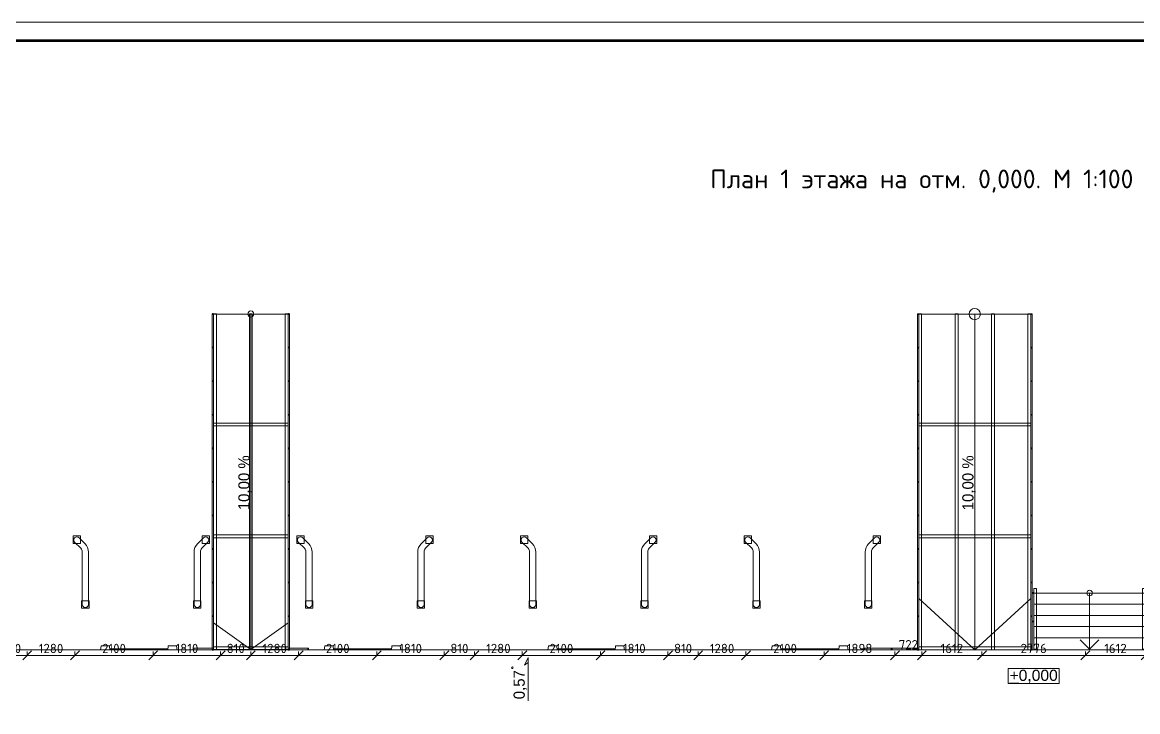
# Model space of a CAD drawing. Header units: millimetres. Extents: x 0 to 2118900, y -20000 to 84100.
# Drawn here: x 429870 to 459790, y 65614 to 84100 of the extents above; entities that cross this region are included whole.
import ezdxf
from ezdxf.enums import TextEntityAlignment as Align

# ---------------------------------------------------------------- set-up
doc = ezdxf.new("R2010")
doc.units = ezdxf.units.MM
for name, color, linetype, lineweight in [('АР_подоснова', 8, 'Continuous', 13), ('ПТ_размеры', 7, 'Continuous', 13), ('ПТ_рамка', 7, 'Continuous', 50), ('ПТ_рамка_тонк', 7, 'Continuous', 18), ('ПТ_текст', 7, 'Continuous', 18)]:
    doc.layers.add(name, color=color, linetype=linetype, lineweight=lineweight)
doc.styles.add('АР_текст_1', font='arial.ttf')
doc.styles.add('АР_текст_2', font='ARIALN.TTF')
doc.styles.add('ПТ', font='isocpeur.ttf')
doc.styles.add('ПТ_загл', font='isocpeur.ttf')
doc.dimstyles.new('ПТ100', dxfattribs={"dimscale": 100, "dimtxt": 2.5, "dimasz": 1.2, "dimexe": 1, "dimexo": 0, "dimgap": 0.6, "dimtad": 1, "dimdec": 0, "dimtxsty": 'ПТ', "dimtsz": 1.2, "dimcen": 2.5, "dimclrd": 7, "dimclre": 7, "dimclrt": 7, "dimazin": 3, "dimtfac": 1, "dimtmove": 0, "dimatfit": 3, "dimlwd": 13, "dimlwe": 13, "dimarcsym": 0})

# ---------------------------------------------------------------- blocks, each defined once
blk = doc.blocks.new('Перекрытие_360', base_point=(23971, 43276))
at = {"color": 0, "linetype": 'Continuous', "lineweight": -2, "flags": 128}
blk.add_lwpolyline([(23971, 43276), (23985, 43367), (23995, 43376), (24198, 43376), (24208, 43367), (24221, 43276)], close=True, dxfattribs=at)
blk = doc.blocks.new('Перекрытие_370', base_point=(26021, 43276))
at = {"color": 0, "linetype": 'Continuous', "lineweight": -2, "flags": 128}
blk.add_lwpolyline([(26021, 43276), (26008, 43367), (25998, 43376), (25795, 43376), (25785, 43367), (25771, 43276)], close=True, dxfattribs=at)
blk = doc.blocks.new('Перекрытие_380', base_point=(29971, 43276))
at = {"color": 0, "linetype": 'Continuous', "lineweight": -2, "flags": 128}
blk.add_lwpolyline([(29971, 43276), (29985, 43367), (29995, 43376), (30198, 43376), (30208, 43367), (30221, 43276)], close=True, dxfattribs=at)
blk = doc.blocks.new('Перекрытие_390', base_point=(32021, 43276))
at = {"color": 0, "linetype": 'Continuous', "lineweight": -2, "flags": 128}
blk.add_lwpolyline([(32021, 43276), (32008, 43367), (31998, 43376), (31795, 43376), (31785, 43367), (31771, 43276)], close=True, dxfattribs=at)
blk = doc.blocks.new('Перекрытие_400', base_point=(35971, 43276))
at = {"color": 0, "linetype": 'Continuous', "lineweight": -2, "flags": 128}
blk.add_lwpolyline([(35971, 43276), (35985, 43367), (35995, 43376), (36198, 43376), (36208, 43367), (36221, 43276)], close=True, dxfattribs=at)
blk = doc.blocks.new('Перекрытие_411', base_point=(38021, 43276))
at = {"color": 0, "linetype": 'Continuous', "lineweight": -2, "flags": 128}
blk.add_lwpolyline([(38021, 43276), (38008, 43367), (37998, 43376), (37795, 43376), (37785, 43367), (37771, 43276)], close=True, dxfattribs=at)
blk = doc.blocks.new('Перекрытие_420', base_point=(41971, 43276))
at = {"color": 0, "linetype": 'Continuous', "lineweight": -2, "flags": 128}
blk.add_lwpolyline([(41971, 43276), (41985, 43367), (41995, 43376), (42198, 43376), (42208, 43367), (42221, 43276)], close=True, dxfattribs=at)
blk = doc.blocks.new('Перекрытие_430', base_point=(44021, 43276))
at = {"color": 0, "linetype": 'Continuous', "lineweight": -2, "flags": 128}
blk.add_lwpolyline([(44021, 43276), (44008, 43367), (43998, 43376), (43795, 43376), (43785, 43367), (43771, 43276)], close=True, dxfattribs=at)
blk = doc.blocks.new('Перекрытие_580', base_point=(3875, 43275))
at = {"color": 0, "linetype": 'Continuous', "lineweight": -2, "flags": 128}
blk.add_lwpolyline([(3875, 43275), (94125, 43275), (94125, 40301), (3875, 40301)], close=True, dxfattribs=at)
blk = doc.blocks.new('Лестница_20')
at = {"color": 0, "linetype": 'Continuous', "lineweight": -2}
for p, q in [((49000, 44795), (49000, 44915)), ((49000, 44915), (49080, 44915)), ((49080, 44915), (49080, 44795)), ((51920, 44795), (51920, 44915)), ((51920, 44915), (52000, 44915)), ((52000, 44915), (52000, 44795)), ((49000, 43295), (49000, 44795)), ((49000, 44795), (52000, 44795)), ((49000, 44495), (49000, 44795)), ((49080, 44795), (49080, 43295)), ((50500, 44795), (50500, 44495)), ((51920, 43295), (51920, 44795)), ((52000, 44795), (52000, 43295)), ((52000, 44795), (52000, 44495)), ((52000, 44495), (49000, 44495)), ((49000, 44495), (52000, 44495)), ((49000, 44195), (49000, 44495)), ((50500, 44495), (50500, 43595)), ((52000, 44495), (52000, 44195)), ((52000, 44195), (49000, 44195)), ((49000, 44195), (52000, 44195)), ((49000, 43895), (49000, 44195)), ((52000, 44195), (52000, 43895)), ((52000, 43895), (49000, 43895)), ((49000, 43895), (52000, 43895)), ((49000, 43595), (49000, 43895)), ((52000, 43895), (52000, 43595)), ((52000, 43595), (49000, 43595)), ((49000, 43595), (52000, 43595)), ((49000, 43295), (49000, 43595)), ((50250, 43545), (50500, 43295)), ((50500, 43595), (50500, 43295)), ((50500, 43295), (50750, 43545)), ((52000, 43595), (52000, 43295)), ((49080, 43295), (49000, 43295)), ((49000, 43275), (49000, 43295)), ((52000, 43275), (49000, 43275)), ((52000, 43295), (51920, 43295)), ((52000, 43295), (52000, 43275))]:
    blk.add_line(p, q, dxfattribs=at)
for start, end in [(0, 180), (180, 0)]:
    blk.add_arc((50500, 44795), 75, start, end, dxfattribs=at)
blk = doc.blocks.new('Морф_188')
at = {"color": 0, "linetype": 'Continuous', "lineweight": -2, "flags": 128}
for points in [[(24221, 43301), (24221, 43300)], [(24421, 43301), (24221, 43301)], [(24421, 43300), (24221, 43300)], [(24421, 43301), (24421, 43300)]]:
    blk.add_lwpolyline(points, dxfattribs=at)
blk = doc.blocks.new('Морф_189')
at = {"color": 0, "linetype": 'Continuous', "lineweight": -2, "flags": 128}
for points in [[(24221, 43301), (24221, 43300)], [(24421, 43301), (24221, 43301)], [(24221, 43300), (24421, 43300)], [(24421, 43300), (24421, 43301)], [(24421, 43301), (24621, 43301)], [(24621, 43300), (24421, 43300)], [(24621, 43301), (24621, 43300)]]:
    blk.add_lwpolyline(points, dxfattribs=at)
blk = doc.blocks.new('Морф_190')
at = {"color": 0, "linetype": 'Continuous', "lineweight": -2, "flags": 128}
for points in [[(24621, 43301), (24321, 43301)], [(24321, 43301), (24321, 43300)], [(24321, 43300), (24621, 43300)], [(24621, 43300), (24621, 43301)], [(24621, 43301), (24821, 43301)], [(24821, 43300), (24621, 43300)], [(24821, 43301), (24821, 43300)]]:
    blk.add_lwpolyline(points, dxfattribs=at)
blk = doc.blocks.new('Морф_191')
at = {"color": 0, "linetype": 'Continuous', "lineweight": -2, "flags": 128}
for points in [[(24621, 43301), (24321, 43301)], [(24321, 43301), (24321, 43300)], [(24321, 43300), (24621, 43300)], [(24621, 43300), (24621, 43301)], [(24621, 43301), (24821, 43301)], [(24821, 43300), (24621, 43300)], [(24821, 43301), (24821, 43300)]]:
    blk.add_lwpolyline(points, dxfattribs=at)
blk = doc.blocks.new('Морф_192')
at = {"color": 0, "linetype": 'Continuous', "lineweight": -2, "flags": 128}
for points in [[(24821, 43301), (24521, 43301)], [(24521, 43301), (24521, 43300)], [(24521, 43300), (24821, 43300)], [(24821, 43300), (24821, 43301)], [(24821, 43301), (25021, 43301)], [(25021, 43300), (24821, 43300)], [(25021, 43301), (25021, 43300)]]:
    blk.add_lwpolyline(points, dxfattribs=at)
blk = doc.blocks.new('Морф_193')
at = {"color": 0, "linetype": 'Continuous', "lineweight": -2, "flags": 128}
for points in [[(25021, 43301), (24721, 43301)], [(24721, 43301), (24721, 43300)], [(24721, 43300), (25021, 43300)], [(25021, 43300), (25021, 43301)], [(25021, 43301), (25221, 43301)], [(25221, 43300), (25021, 43300)], [(25221, 43301), (25221, 43300)]]:
    blk.add_lwpolyline(points, dxfattribs=at)
blk = doc.blocks.new('Морф_194')
at = {"color": 0, "linetype": 'Continuous', "lineweight": -2, "flags": 128}
for points in [[(25221, 43301), (24921, 43301)], [(24921, 43301), (24921, 43300)], [(24921, 43300), (25221, 43300)], [(25221, 43300), (25221, 43301)], [(25221, 43301), (25421, 43301)], [(25421, 43300), (25221, 43300)], [(25421, 43301), (25421, 43300)]]:
    blk.add_lwpolyline(points, dxfattribs=at)
blk = doc.blocks.new('Морф_195')
at = {"color": 0, "linetype": 'Continuous', "lineweight": -2, "flags": 128}
for points in [[(25421, 43301), (25121, 43301)], [(25121, 43301), (25121, 43300)], [(25121, 43300), (25421, 43300)], [(25421, 43300), (25421, 43301)], [(25421, 43301), (25621, 43301)], [(25621, 43300), (25421, 43300)], [(25621, 43301), (25621, 43300)]]:
    blk.add_lwpolyline(points, dxfattribs=at)
blk = doc.blocks.new('Морф_196')
at = {"color": 0, "linetype": 'Continuous', "lineweight": -2, "flags": 128}
for points in [[(25621, 43301), (25321, 43301)], [(25321, 43301), (25321, 43300)], [(25321, 43300), (25621, 43300)], [(25621, 43300), (25621, 43301)], [(25621, 43301), (25771, 43301)], [(25771, 43300), (25621, 43300)], [(25771, 43300), (25771, 43301)]]:
    blk.add_lwpolyline(points, dxfattribs=at)
blk = doc.blocks.new('Морф_197')
at = {"color": 0, "linetype": 'Continuous', "lineweight": -2, "flags": 128}
for points in [[(25771, 43301), (25521, 43301)], [(25521, 43301), (25521, 43300)], [(25521, 43300), (25771, 43300)], [(25771, 43300), (25771, 43301)]]:
    blk.add_lwpolyline(points, dxfattribs=at)
blk = doc.blocks.new('Морф_198')
at = {"color": 0, "linetype": 'Continuous', "lineweight": -2, "flags": 128}
for points in [[(25771, 43301), (25721, 43301)], [(25721, 43301), (25721, 43300)], [(25721, 43300), (25771, 43300)], [(25771, 43300), (25771, 43301)]]:
    blk.add_lwpolyline(points, dxfattribs=at)
blk = doc.blocks.new('Морф_199')
at = {"color": 0, "linetype": 'Continuous', "lineweight": -2, "flags": 128}
for points in [[(30221, 43301), (30221, 43300)], [(30421, 43301), (30221, 43301)], [(30421, 43300), (30221, 43300)], [(30421, 43301), (30421, 43300)]]:
    blk.add_lwpolyline(points, dxfattribs=at)
blk = doc.blocks.new('Морф_200')
at = {"color": 0, "linetype": 'Continuous', "lineweight": -2, "flags": 128}
for points in [[(30221, 43301), (30221, 43300)], [(30421, 43301), (30221, 43301)], [(30221, 43300), (30421, 43300)], [(30421, 43300), (30421, 43301)], [(30421, 43301), (30621, 43301)], [(30621, 43300), (30421, 43300)], [(30621, 43301), (30621, 43300)]]:
    blk.add_lwpolyline(points, dxfattribs=at)
blk = doc.blocks.new('Морф_201')
at = {"color": 0, "linetype": 'Continuous', "lineweight": -2, "flags": 128}
for points in [[(30621, 43301), (30321, 43301)], [(30321, 43301), (30321, 43300)], [(30321, 43300), (30621, 43300)], [(30621, 43300), (30621, 43301)], [(30621, 43301), (30821, 43301)], [(30821, 43300), (30621, 43300)], [(30821, 43301), (30821, 43300)]]:
    blk.add_lwpolyline(points, dxfattribs=at)
blk = doc.blocks.new('Морф_202')
at = {"color": 0, "linetype": 'Continuous', "lineweight": -2, "flags": 128}
for points in [[(30621, 43301), (30321, 43301)], [(30321, 43301), (30321, 43300)], [(30321, 43300), (30621, 43300)], [(30621, 43300), (30621, 43301)], [(30621, 43301), (30821, 43301)], [(30821, 43300), (30621, 43300)], [(30821, 43301), (30821, 43300)]]:
    blk.add_lwpolyline(points, dxfattribs=at)
blk = doc.blocks.new('Морф_203')
at = {"color": 0, "linetype": 'Continuous', "lineweight": -2, "flags": 128}
for points in [[(30821, 43301), (30521, 43301)], [(30521, 43301), (30521, 43300)], [(30521, 43300), (30821, 43300)], [(30821, 43300), (30821, 43301)], [(30821, 43301), (31021, 43301)], [(31021, 43300), (30821, 43300)], [(31021, 43301), (31021, 43300)]]:
    blk.add_lwpolyline(points, dxfattribs=at)
blk = doc.blocks.new('Морф_204')
at = {"color": 0, "linetype": 'Continuous', "lineweight": -2, "flags": 128}
for points in [[(31021, 43301), (30721, 43301)], [(30721, 43301), (30721, 43300)], [(30721, 43300), (31021, 43300)], [(31021, 43300), (31021, 43301)], [(31021, 43301), (31221, 43301)], [(31221, 43300), (31021, 43300)], [(31221, 43301), (31221, 43300)]]:
    blk.add_lwpolyline(points, dxfattribs=at)
blk = doc.blocks.new('Морф_205')
at = {"color": 0, "linetype": 'Continuous', "lineweight": -2, "flags": 128}
for points in [[(31221, 43301), (30921, 43301)], [(30921, 43301), (30921, 43300)], [(30921, 43300), (31221, 43300)], [(31221, 43300), (31221, 43301)], [(31221, 43301), (31421, 43301)], [(31421, 43300), (31221, 43300)], [(31421, 43301), (31421, 43300)]]:
    blk.add_lwpolyline(points, dxfattribs=at)
blk = doc.blocks.new('Морф_206')
at = {"color": 0, "linetype": 'Continuous', "lineweight": -2, "flags": 128}
for points in [[(31421, 43301), (31121, 43301)], [(31121, 43301), (31121, 43300)], [(31121, 43300), (31421, 43300)], [(31421, 43300), (31421, 43301)], [(31421, 43301), (31621, 43301)], [(31621, 43300), (31421, 43300)], [(31621, 43301), (31621, 43300)]]:
    blk.add_lwpolyline(points, dxfattribs=at)
blk = doc.blocks.new('Морф_207')
at = {"color": 0, "linetype": 'Continuous', "lineweight": -2, "flags": 128}
for points in [[(31621, 43301), (31321, 43301)], [(31321, 43301), (31321, 43300)], [(31321, 43300), (31621, 43300)], [(31621, 43300), (31621, 43301)], [(31621, 43301), (31771, 43301)], [(31771, 43300), (31621, 43300)], [(31771, 43300), (31771, 43301)]]:
    blk.add_lwpolyline(points, dxfattribs=at)
blk = doc.blocks.new('Морф_208')
at = {"color": 0, "linetype": 'Continuous', "lineweight": -2, "flags": 128}
for points in [[(31771, 43301), (31521, 43301)], [(31521, 43301), (31521, 43300)], [(31521, 43300), (31771, 43300)], [(31771, 43300), (31771, 43301)]]:
    blk.add_lwpolyline(points, dxfattribs=at)
blk = doc.blocks.new('Морф_209')
at = {"color": 0, "linetype": 'Continuous', "lineweight": -2, "flags": 128}
for points in [[(31771, 43301), (31721, 43301)], [(31721, 43301), (31721, 43300)], [(31721, 43300), (31771, 43300)], [(31771, 43300), (31771, 43301)]]:
    blk.add_lwpolyline(points, dxfattribs=at)
blk = doc.blocks.new('Морф_210')
at = {"color": 0, "linetype": 'Continuous', "lineweight": -2, "flags": 128}
for points in [[(36221, 43301), (36221, 43300)], [(36421, 43301), (36221, 43301)], [(36421, 43300), (36221, 43300)], [(36421, 43301), (36421, 43300)]]:
    blk.add_lwpolyline(points, dxfattribs=at)
blk = doc.blocks.new('Морф_211')
at = {"color": 0, "linetype": 'Continuous', "lineweight": -2, "flags": 128}
for points in [[(36221, 43301), (36221, 43300)], [(36421, 43301), (36221, 43301)], [(36221, 43300), (36421, 43300)], [(36421, 43300), (36421, 43301)], [(36421, 43301), (36621, 43301)], [(36621, 43300), (36421, 43300)], [(36621, 43301), (36621, 43300)]]:
    blk.add_lwpolyline(points, dxfattribs=at)
blk = doc.blocks.new('Морф_212')
at = {"color": 0, "linetype": 'Continuous', "lineweight": -2, "flags": 128}
for points in [[(36621, 43301), (36321, 43301)], [(36321, 43301), (36321, 43300)], [(36321, 43300), (36621, 43300)], [(36621, 43300), (36621, 43301)], [(36621, 43301), (36821, 43301)], [(36821, 43300), (36621, 43300)], [(36821, 43301), (36821, 43300)]]:
    blk.add_lwpolyline(points, dxfattribs=at)
blk = doc.blocks.new('Морф_213')
at = {"color": 0, "linetype": 'Continuous', "lineweight": -2, "flags": 128}
for points in [[(36621, 43301), (36321, 43301)], [(36321, 43301), (36321, 43300)], [(36321, 43300), (36621, 43300)], [(36621, 43300), (36621, 43301)], [(36621, 43301), (36821, 43301)], [(36821, 43300), (36621, 43300)], [(36821, 43301), (36821, 43300)]]:
    blk.add_lwpolyline(points, dxfattribs=at)
blk = doc.blocks.new('Морф_214')
at = {"color": 0, "linetype": 'Continuous', "lineweight": -2, "flags": 128}
for points in [[(36821, 43301), (36521, 43301)], [(36521, 43301), (36521, 43300)], [(36521, 43300), (36821, 43300)], [(36821, 43300), (36821, 43301)], [(36821, 43301), (37021, 43301)], [(37021, 43300), (36821, 43300)], [(37021, 43301), (37021, 43300)]]:
    blk.add_lwpolyline(points, dxfattribs=at)
blk = doc.blocks.new('Морф_215')
at = {"color": 0, "linetype": 'Continuous', "lineweight": -2, "flags": 128}
for points in [[(37021, 43301), (36721, 43301)], [(36721, 43301), (36721, 43300)], [(36721, 43300), (37021, 43300)], [(37021, 43300), (37021, 43301)], [(37021, 43301), (37221, 43301)], [(37221, 43300), (37021, 43300)], [(37221, 43301), (37221, 43300)]]:
    blk.add_lwpolyline(points, dxfattribs=at)
blk = doc.blocks.new('Морф_216')
at = {"color": 0, "linetype": 'Continuous', "lineweight": -2, "flags": 128}
for points in [[(37221, 43301), (36921, 43301)], [(36921, 43301), (36921, 43300)], [(36921, 43300), (37221, 43300)], [(37221, 43300), (37221, 43301)], [(37221, 43301), (37421, 43301)], [(37421, 43300), (37221, 43300)], [(37421, 43301), (37421, 43300)]]:
    blk.add_lwpolyline(points, dxfattribs=at)
blk = doc.blocks.new('Морф_217')
at = {"color": 0, "linetype": 'Continuous', "lineweight": -2, "flags": 128}
for points in [[(37421, 43301), (37121, 43301)], [(37121, 43301), (37121, 43300)], [(37121, 43300), (37421, 43300)], [(37421, 43300), (37421, 43301)], [(37421, 43301), (37621, 43301)], [(37621, 43300), (37421, 43300)], [(37621, 43301), (37621, 43300)]]:
    blk.add_lwpolyline(points, dxfattribs=at)
blk = doc.blocks.new('Морф_218')
at = {"color": 0, "linetype": 'Continuous', "lineweight": -2, "flags": 128}
for points in [[(37621, 43301), (37321, 43301)], [(37321, 43301), (37321, 43300)], [(37321, 43300), (37621, 43300)], [(37621, 43300), (37621, 43301)], [(37621, 43301), (37771, 43301)], [(37771, 43300), (37621, 43300)], [(37771, 43300), (37771, 43301)]]:
    blk.add_lwpolyline(points, dxfattribs=at)
blk = doc.blocks.new('Морф_219')
at = {"color": 0, "linetype": 'Continuous', "lineweight": -2, "flags": 128}
for points in [[(37771, 43301), (37521, 43301)], [(37521, 43301), (37521, 43300)], [(37521, 43300), (37771, 43300)], [(37771, 43300), (37771, 43301)]]:
    blk.add_lwpolyline(points, dxfattribs=at)
blk = doc.blocks.new('Морф_220')
at = {"color": 0, "linetype": 'Continuous', "lineweight": -2, "flags": 128}
for points in [[(37771, 43301), (37721, 43301)], [(37721, 43301), (37721, 43300)], [(37721, 43300), (37771, 43300)], [(37771, 43300), (37771, 43301)]]:
    blk.add_lwpolyline(points, dxfattribs=at)
blk = doc.blocks.new('Морф_221')
at = {"color": 0, "linetype": 'Continuous', "lineweight": -2, "flags": 128}
for points in [[(42221, 43301), (42221, 43300)], [(42421, 43301), (42221, 43301)], [(42421, 43300), (42221, 43300)], [(42421, 43301), (42421, 43300)]]:
    blk.add_lwpolyline(points, dxfattribs=at)
blk = doc.blocks.new('Морф_222')
at = {"color": 0, "linetype": 'Continuous', "lineweight": -2, "flags": 128}
for points in [[(42221, 43301), (42221, 43300)], [(42421, 43301), (42221, 43301)], [(42221, 43300), (42421, 43300)], [(42421, 43300), (42421, 43301)], [(42421, 43301), (42621, 43301)], [(42621, 43300), (42421, 43300)], [(42621, 43301), (42621, 43300)]]:
    blk.add_lwpolyline(points, dxfattribs=at)
blk = doc.blocks.new('Морф_223')
at = {"color": 0, "linetype": 'Continuous', "lineweight": -2, "flags": 128}
for points in [[(42621, 43301), (42321, 43301)], [(42321, 43301), (42321, 43300)], [(42321, 43300), (42621, 43300)], [(42621, 43300), (42621, 43301)], [(42621, 43301), (42821, 43301)], [(42821, 43300), (42621, 43300)], [(42821, 43301), (42821, 43300)]]:
    blk.add_lwpolyline(points, dxfattribs=at)
blk = doc.blocks.new('Морф_224')
at = {"color": 0, "linetype": 'Continuous', "lineweight": -2, "flags": 128}
for points in [[(42621, 43301), (42321, 43301)], [(42321, 43301), (42321, 43300)], [(42321, 43300), (42621, 43300)], [(42621, 43300), (42621, 43301)], [(42621, 43301), (42821, 43301)], [(42821, 43300), (42621, 43300)], [(42821, 43301), (42821, 43300)]]:
    blk.add_lwpolyline(points, dxfattribs=at)
blk = doc.blocks.new('Морф_225')
at = {"color": 0, "linetype": 'Continuous', "lineweight": -2, "flags": 128}
for points in [[(42821, 43301), (42521, 43301)], [(42521, 43301), (42521, 43300)], [(42521, 43300), (42821, 43300)], [(42821, 43300), (42821, 43301)], [(42821, 43301), (43021, 43301)], [(43021, 43300), (42821, 43300)], [(43021, 43301), (43021, 43300)]]:
    blk.add_lwpolyline(points, dxfattribs=at)
blk = doc.blocks.new('Морф_226')
at = {"color": 0, "linetype": 'Continuous', "lineweight": -2, "flags": 128}
for points in [[(43021, 43301), (42721, 43301)], [(42721, 43301), (42721, 43300)], [(42721, 43300), (43021, 43300)], [(43021, 43300), (43021, 43301)], [(43021, 43301), (43221, 43301)], [(43221, 43300), (43021, 43300)], [(43221, 43301), (43221, 43300)]]:
    blk.add_lwpolyline(points, dxfattribs=at)
blk = doc.blocks.new('Морф_227')
at = {"color": 0, "linetype": 'Continuous', "lineweight": -2, "flags": 128}
for points in [[(43221, 43301), (42921, 43301)], [(42921, 43301), (42921, 43300)], [(42921, 43300), (43221, 43300)], [(43221, 43300), (43221, 43301)], [(43221, 43301), (43421, 43301)], [(43421, 43300), (43221, 43300)], [(43421, 43301), (43421, 43300)]]:
    blk.add_lwpolyline(points, dxfattribs=at)
blk = doc.blocks.new('Морф_228')
at = {"color": 0, "linetype": 'Continuous', "lineweight": -2, "flags": 128}
for points in [[(43421, 43301), (43121, 43301)], [(43121, 43301), (43121, 43300)], [(43121, 43300), (43421, 43300)], [(43421, 43300), (43421, 43301)], [(43421, 43301), (43621, 43301)], [(43621, 43300), (43421, 43300)], [(43621, 43301), (43621, 43300)]]:
    blk.add_lwpolyline(points, dxfattribs=at)
blk = doc.blocks.new('Морф_229')
at = {"color": 0, "linetype": 'Continuous', "lineweight": -2, "flags": 128}
for points in [[(43621, 43301), (43321, 43301)], [(43321, 43301), (43321, 43300)], [(43321, 43300), (43621, 43300)], [(43621, 43300), (43621, 43301)], [(43621, 43301), (43771, 43301)], [(43771, 43300), (43621, 43300)], [(43771, 43300), (43771, 43301)]]:
    blk.add_lwpolyline(points, dxfattribs=at)
blk = doc.blocks.new('Морф_230')
at = {"color": 0, "linetype": 'Continuous', "lineweight": -2, "flags": 128}
for points in [[(43771, 43301), (43521, 43301)], [(43521, 43301), (43521, 43300)], [(43521, 43300), (43771, 43300)], [(43771, 43300), (43771, 43301)]]:
    blk.add_lwpolyline(points, dxfattribs=at)
blk = doc.blocks.new('Морф_231')
at = {"color": 0, "linetype": 'Continuous', "lineweight": -2, "flags": 128}
for points in [[(43771, 43301), (43721, 43301)], [(43721, 43301), (43721, 43300)], [(43721, 43300), (43771, 43300)], [(43771, 43300), (43771, 43301)]]:
    blk.add_lwpolyline(points, dxfattribs=at)
blk = doc.blocks.new('Ограждение_3')
at = {"color": 0, "linetype": 'Continuous', "lineweight": -2, "flags": 128}
for points in [[(26462, 43276), (26464, 43276), (26465, 43277), (26467, 43278), (26468, 43280), (26470, 43283), (26471, 43286), (26471, 43289), (26472, 43292), (26472, 43296), (26472, 43299), (26471, 43303), (26471, 43306), (26470, 43309), (26468, 43311), (26467, 43313), (26465, 43315), (26464, 43315), (26462, 43316), (26460, 43315), (26459, 43315), (26457, 43313), (26456, 43311), (26454, 43309), (26453, 43306), (26453, 43303), (26452, 43299), (26452, 43296), (26452, 43292), (26453, 43289), (26453, 43286), (26454, 43283), (26455, 43280), (26457, 43278), (26458, 43277), (26460, 43276)], [(26462, 43316), (26462, 43276), (27000, 43275), (27000, 43315)], [(26462, 43316), (26462, 43276), (27000, 43275), (27000, 43315)], [(26462, 43316), (26462, 43276), (27000, 43275), (27000, 43315)], [(26462, 43316), (26462, 43276), (27000, 43275), (27000, 43315)], [(26462, 43316), (26462, 43276), (27000, 43275), (27000, 43315)]]:
    blk.add_lwpolyline(points, close=True, dxfattribs=at)
blk = doc.blocks.new('Ограждение_4')
at = {"color": 0, "linetype": 'Continuous', "lineweight": -2, "flags": 128}
for points in [[(29539, 43276), (29539, 43316), (29000, 43315), (29000, 43275)], [(29539, 43276), (29539, 43316), (29000, 43315), (29000, 43275)], [(29539, 43276), (29539, 43316), (29000, 43315), (29000, 43275)], [(29539, 43276), (29539, 43316), (29000, 43315), (29000, 43275)], [(29539, 43276), (29539, 43316), (29000, 43315), (29000, 43275)], [(29539, 43316), (29537, 43315), (29535, 43315), (29534, 43313), (29532, 43311), (29531, 43309), (29530, 43306), (29529, 43303), (29529, 43299), (29529, 43296), (29529, 43292), (29529, 43289), (29530, 43286), (29531, 43283), (29532, 43280), (29534, 43278), (29535, 43277), (29537, 43276), (29539, 43276), (29540, 43276), (29542, 43277), (29544, 43278), (29545, 43280), (29546, 43283), (29547, 43286), (29548, 43289), (29548, 43292), (29549, 43296), (29548, 43299), (29548, 43303), (29547, 43306), (29546, 43309), (29545, 43311), (29544, 43313), (29542, 43315), (29540, 43315)]]:
    blk.add_lwpolyline(points, close=True, dxfattribs=at)
blk = doc.blocks.new('Ограждение_6')
at = {"color": 0, "linetype": 'Continuous', "lineweight": -2, "flags": 128}
for points in [[(44462, 43276), (44464, 43276), (44465, 43277), (44467, 43278), (44468, 43280), (44470, 43283), (44471, 43286), (44471, 43289), (44472, 43292), (44472, 43296), (44472, 43299), (44471, 43303), (44471, 43306), (44470, 43309), (44468, 43311), (44467, 43313), (44465, 43315), (44464, 43315), (44462, 43316), (44460, 43315), (44458, 43315), (44457, 43313), (44455, 43311), (44454, 43309), (44453, 43306), (44453, 43303), (44452, 43299), (44452, 43296), (44452, 43292), (44453, 43289), (44453, 43286), (44454, 43283), (44455, 43280), (44457, 43278), (44458, 43277), (44460, 43276)], [(44462, 43316), (44462, 43276), (45920, 43275), (45920, 43315)], [(44462, 43316), (44462, 43276), (45920, 43275), (45920, 43315)], [(44462, 43316), (44462, 43276), (45920, 43275), (45920, 43315)], [(44462, 43316), (44462, 43276), (45920, 43275), (45920, 43315)], [(44462, 43316), (44462, 43276), (45920, 43275), (45920, 43315)], [(45181, 43316), (45181, 43276), (45201, 43276), (45201, 43316)]]:
    blk.add_lwpolyline(points, close=True, dxfattribs=at)
blk = doc.blocks.new('Wheel_Guide_WBM')
at = {"color": 0, "linetype": 'Continuous', "lineweight": -2, "flags": 128}
for points in [[(-100, 100), (-100, -100), (100, -100), (100, 100)], [(129, -1638), (129, -1838), (329, -1838), (329, -1638)]]:
    blk.add_lwpolyline(points, close=True, dxfattribs=at)
blk.add_lwpolyline([(-84, 0), (-84, -1405, 0.198912), (8, -1626), (170, -1788, 1), (288, -1670), (126, -1508, -0.198912), (84, -1405), (84, 0, 1)], format="xyb", close=True, dxfattribs=at)
blk = doc.blocks.new('Балка - Швеллер ПП 270')
at = {"color": 0, "linetype": 'Continuous', "lineweight": -2}
for p, q in [((-18, 37), (8991, 37)), ((-18, 37), (-18, -38)), ((8991, 0), (8991, 37)), ((8991, -38), (8991, 0)), ((-18, -38), (8991, -38))]:
    blk.add_line(p, q, dxfattribs=at)
blk = doc.blocks.new('Балка - Швеллер ПП 27_50')
at = {"color": 0, "linetype": 'Continuous', "lineweight": -2}
for p, q in [((0, 38), (0, -38)), ((1500, 38), (0, 38)), ((3000, 38), (1500, 38)), ((3000, 0), (3000, 38)), ((3000, -38), (3000, 0)), ((0, -38), (1500, -38)), ((1500, -38), (3000, -38))]:
    blk.add_line(p, q, dxfattribs=at)
blk = doc.blocks.new('Балка - Швеллер ПП 27_40')
at = {"color": 0, "linetype": 'Continuous', "lineweight": -2}
for p, q in [((0, 37.5), (0, -37.5)), ((1000, 37.5), (0, 37.5)), ((2000, 37.5), (1000, 37.5)), ((2000, 0), (2000, 37.5)), ((2000, -37.5), (2000, 0)), ((0, -37.5), (1000, -37.5)), ((1000, -37.5), (2000, -37.5))]:
    blk.add_line(p, q, dxfattribs=at)
blk = doc.blocks.new('Перекрытие_930', base_point=(24221, 43300))
at = {"color": 0, "linetype": 'Continuous', "lineweight": -2, "flags": 128}
blk.add_lwpolyline([(24221, 43300), (25771, 43300), (25771, 43276), (24221, 43276)], close=True, dxfattribs=at)
blk = doc.blocks.new('Перекрытие_940', base_point=(30221, 43300))
at = {"color": 0, "linetype": 'Continuous', "lineweight": -2, "flags": 128}
blk.add_lwpolyline([(30221, 43300), (31771, 43300), (31771, 43276), (30221, 43276)], close=True, dxfattribs=at)
blk = doc.blocks.new('Перекрытие_950', base_point=(36221, 43300))
at = {"color": 0, "linetype": 'Continuous', "lineweight": -2, "flags": 128}
blk.add_lwpolyline([(36221, 43300), (37771, 43300), (37771, 43276), (36221, 43276)], close=True, dxfattribs=at)
blk = doc.blocks.new('Перекрытие_960', base_point=(42221, 43300))
at = {"color": 0, "linetype": 'Continuous', "lineweight": -2, "flags": 128}
blk.add_lwpolyline([(42221, 43300), (43771, 43300), (43771, 43276), (42221, 43276)], close=True, dxfattribs=at)
blk = doc.blocks.new('Ограждение_24')
at = {"color": 0, "linetype": 'Continuous', "lineweight": -2, "flags": 128}
for points in [[(27000, 52278), (27000, 52280), (26999, 52282), (26998, 52283), (26996, 52285), (26993, 52286), (26990, 52287), (26987, 52288), (26984, 52288), (26980, 52288), (26977, 52288), (26973, 52288), (26970, 52287), (26967, 52286), (26965, 52285), (26963, 52283), (26961, 52282), (26961, 52280), (26960, 52278), (26961, 52277), (26961, 52275), (26963, 52273), (26965, 52272), (26967, 52271), (26970, 52270), (26973, 52269), (26977, 52268), (26980, 52268), (26984, 52268), (26987, 52269), (26990, 52270), (26993, 52271), (26996, 52272), (26998, 52273), (26999, 52275), (27000, 52277)], [(26960, 43275), (27000, 43275), (27000, 52278), (26960, 52278)], [(26960, 43275), (27000, 43275), (27000, 52278), (26960, 52278)], [(26960, 43275), (27000, 43275), (27000, 52278), (26960, 52278)], [(26960, 43275), (27000, 43275), (27000, 52278), (26960, 52278)], [(26960, 43275), (27000, 43275), (27000, 52278), (26960, 52278)], [(26960, 51368), (27000, 51368), (27000, 51388), (26960, 51388)], [(26960, 50468), (27000, 50468), (27000, 50488), (26960, 50488)], [(26960, 49567), (27000, 49567), (27000, 49587), (26960, 49587)], [(26960, 48667), (27000, 48667), (27000, 48687), (26960, 48687)], [(26960, 47767), (27000, 47767), (27000, 47787), (26960, 47787)], [(26960, 46867), (27000, 46867), (27000, 46887), (26960, 46887)], [(26960, 45966), (27000, 45966), (27000, 45986), (26960, 45986)], [(26960, 45066), (27000, 45066), (27000, 45086), (26960, 45086)], [(26960, 44166), (27000, 44166), (27000, 44186), (26960, 44186)], [(27000, 43275), (27000, 43277), (26999, 43279), (26998, 43280), (26996, 43282), (26993, 43283), (26990, 43284), (26987, 43285), (26984, 43285), (26980, 43285), (26977, 43285), (26973, 43285), (26970, 43284), (26967, 43283), (26965, 43282), (26963, 43280), (26961, 43279), (26961, 43277), (26960, 43275), (26961, 43274), (26961, 43272), (26963, 43270), (26965, 43269), (26967, 43268), (26970, 43267), (26973, 43266), (26977, 43266), (26980, 43265), (26984, 43266), (26987, 43266), (26990, 43267), (26993, 43268), (26996, 43269), (26998, 43270), (26999, 43272), (27000, 43274)]]:
    blk.add_lwpolyline(points, close=True, dxfattribs=at)
blk = doc.blocks.new('Ограждение_25')
at = {"color": 0, "linetype": 'Continuous', "lineweight": -2, "flags": 128}
for points in [[(29040, 52278), (29040, 52280), (29039, 52282), (29038, 52283), (29036, 52285), (29033, 52286), (29030, 52287), (29027, 52288), (29024, 52288), (29020, 52288), (29017, 52288), (29013, 52288), (29010, 52287), (29007, 52286), (29005, 52285), (29003, 52283), (29001, 52282), (29001, 52280), (29000, 52278), (29001, 52277), (29001, 52275), (29003, 52273), (29005, 52272), (29007, 52271), (29010, 52270), (29013, 52269), (29017, 52268), (29020, 52268), (29024, 52268), (29027, 52269), (29030, 52270), (29033, 52271), (29036, 52272), (29038, 52273), (29039, 52275), (29040, 52277)], [(29000, 43275), (29040, 43275), (29040, 52278), (29000, 52278)], [(29000, 43275), (29040, 43275), (29040, 52278), (29000, 52278)], [(29000, 43275), (29040, 43275), (29040, 52278), (29000, 52278)], [(29000, 43275), (29040, 43275), (29040, 52278), (29000, 52278)], [(29000, 43275), (29040, 43275), (29040, 52278), (29000, 52278)], [(29000, 51368), (29040, 51368), (29040, 51388), (29000, 51388)], [(29000, 50468), (29040, 50468), (29040, 50488), (29000, 50488)], [(29000, 49567), (29040, 49567), (29040, 49587), (29000, 49587)], [(29000, 48667), (29040, 48667), (29040, 48687), (29000, 48687)], [(29000, 47767), (29040, 47767), (29040, 47787), (29000, 47787)], [(29000, 46867), (29040, 46867), (29040, 46887), (29000, 46887)], [(29000, 45966), (29040, 45966), (29040, 45986), (29000, 45986)], [(29000, 45066), (29040, 45066), (29040, 45086), (29000, 45086)], [(29000, 44166), (29040, 44166), (29040, 44186), (29000, 44186)], [(29040, 43275), (29040, 43277), (29039, 43279), (29038, 43280), (29036, 43282), (29033, 43283), (29030, 43284), (29027, 43285), (29024, 43285), (29020, 43285), (29017, 43285), (29013, 43285), (29010, 43284), (29007, 43283), (29005, 43282), (29003, 43280), (29001, 43279), (29001, 43277), (29000, 43275), (29001, 43274), (29001, 43272), (29003, 43270), (29005, 43269), (29007, 43268), (29010, 43267), (29013, 43266), (29017, 43266), (29020, 43265), (29024, 43266), (29027, 43266), (29030, 43267), (29033, 43268), (29036, 43269), (29038, 43270), (29039, 43272), (29040, 43274)]]:
    blk.add_lwpolyline(points, close=True, dxfattribs=at)
blk = doc.blocks.new('Ограждение_27')
at = {"color": 0, "linetype": 'Continuous', "lineweight": -2, "flags": 128}
for points in [[(45920, 52276), (45920, 52278), (45919, 52280), (45917, 52281), (45915, 52283), (45913, 52284), (45910, 52285), (45907, 52286), (45903, 52286), (45900, 52286), (45897, 52286), (45893, 52286), (45890, 52285), (45887, 52284), (45885, 52283), (45883, 52281), (45881, 52280), (45880, 52278), (45880, 52276), (45880, 52275), (45881, 52273), (45883, 52271), (45885, 52270), (45887, 52269), (45890, 52268), (45893, 52267), (45897, 52267), (45900, 52266), (45903, 52267), (45907, 52267), (45910, 52268), (45913, 52269), (45915, 52270), (45917, 52271), (45919, 52273), (45920, 52275)], [(45880, 43275), (45920, 43275), (45920, 52276), (45880, 52276)], [(45880, 43275), (45920, 43275), (45920, 52276), (45880, 52276)], [(45880, 43275), (45920, 43275), (45920, 52276), (45880, 52276)], [(45880, 43275), (45920, 43275), (45920, 52276), (45880, 52276)], [(45880, 43275), (45920, 43275), (45920, 52276), (45880, 52276)], [(45880, 51366), (45920, 51366), (45920, 51386), (45880, 51386)], [(45880, 50466), (45920, 50466), (45920, 50486), (45880, 50486)], [(45880, 49566), (45920, 49566), (45920, 49586), (45880, 49586)], [(45880, 48666), (45920, 48666), (45920, 48686), (45880, 48686)], [(45880, 47766), (45920, 47766), (45920, 47786), (45880, 47786)], [(45880, 46866), (45920, 46866), (45920, 46886), (45880, 46886)], [(45880, 45966), (45920, 45966), (45920, 45986), (45880, 45986)], [(45880, 45066), (45920, 45066), (45920, 45086), (45880, 45086)], [(45880, 44166), (45920, 44166), (45920, 44186), (45880, 44186)], [(45920, 43275), (45920, 43277), (45919, 43279), (45917, 43280), (45915, 43282), (45913, 43283), (45910, 43284), (45907, 43285), (45903, 43285), (45900, 43285), (45897, 43285), (45893, 43285), (45890, 43284), (45887, 43283), (45885, 43282), (45883, 43280), (45881, 43279), (45880, 43277), (45880, 43275), (45880, 43274), (45881, 43272), (45883, 43270), (45885, 43269), (45887, 43268), (45890, 43267), (45893, 43266), (45897, 43266), (45900, 43265), (45903, 43266), (45907, 43266), (45910, 43267), (45913, 43268), (45915, 43269), (45917, 43270), (45919, 43272), (45920, 43274)]]:
    blk.add_lwpolyline(points, close=True, dxfattribs=at)
blk = doc.blocks.new('Ограждение_28')
at = {"color": 0, "linetype": 'Continuous', "lineweight": -2, "flags": 128}
for points in [[(48960, 52276), (48960, 52278), (48959, 52280), (48957, 52281), (48955, 52283), (48953, 52284), (48950, 52285), (48947, 52286), (48943, 52286), (48940, 52286), (48937, 52286), (48933, 52286), (48930, 52285), (48927, 52284), (48925, 52283), (48923, 52281), (48921, 52280), (48920, 52278), (48920, 52276), (48920, 52275), (48921, 52273), (48923, 52271), (48925, 52270), (48927, 52269), (48930, 52268), (48933, 52267), (48937, 52267), (48940, 52266), (48943, 52267), (48947, 52267), (48950, 52268), (48953, 52269), (48955, 52270), (48957, 52271), (48959, 52273), (48960, 52275)], [(48920, 43275), (48960, 43275), (48960, 52276), (48920, 52276)], [(48920, 43275), (48960, 43275), (48960, 52276), (48920, 52276)], [(48920, 43275), (48960, 43275), (48960, 52276), (48920, 52276)], [(48920, 43275), (48960, 43275), (48960, 52276), (48920, 52276)], [(48920, 43275), (48960, 43275), (48960, 52276), (48920, 52276)], [(48920, 51366), (48960, 51366), (48960, 51386), (48920, 51386)], [(48920, 50466), (48960, 50466), (48960, 50486), (48920, 50486)], [(48920, 49566), (48960, 49566), (48960, 49586), (48920, 49586)], [(48920, 48666), (48960, 48666), (48960, 48686), (48920, 48686)], [(48920, 47766), (48960, 47766), (48960, 47786), (48920, 47786)], [(48920, 46866), (48960, 46866), (48960, 46886), (48920, 46886)], [(48920, 45966), (48960, 45966), (48960, 45986), (48920, 45986)], [(48920, 45066), (48960, 45066), (48960, 45086), (48920, 45086)], [(48920, 44166), (48960, 44166), (48960, 44186), (48920, 44186)], [(48960, 43275), (48960, 43277), (48959, 43279), (48957, 43280), (48955, 43282), (48953, 43283), (48950, 43284), (48947, 43285), (48943, 43285), (48940, 43285), (48937, 43285), (48933, 43285), (48930, 43284), (48927, 43283), (48925, 43282), (48923, 43280), (48921, 43279), (48920, 43277), (48920, 43275), (48920, 43274), (48921, 43272), (48923, 43270), (48925, 43269), (48927, 43268), (48930, 43267), (48933, 43266), (48937, 43266), (48940, 43265), (48943, 43266), (48947, 43266), (48950, 43267), (48953, 43268), (48955, 43269), (48957, 43270), (48959, 43272), (48960, 43274)]]:
    blk.add_lwpolyline(points, close=True, dxfattribs=at)
blk = doc.blocks.new('Ограждение_43')
at = {"color": 0, "linetype": 'Continuous', "lineweight": -2, "flags": 128}
for points in [[(48960, 44806), (48960, 44786), (49000, 44786), (49000, 44806)], [(49000, 44796), (48960, 44796), (48960, 43275), (49000, 43275)], [(49000, 44796), (48960, 44796), (48960, 43275), (49000, 43275)], [(49000, 44796), (48960, 44796), (48960, 43275), (49000, 43275)], [(49000, 44796), (48960, 44796), (48960, 43275), (49000, 43275)], [(49000, 44796), (48960, 44796), (48960, 43275), (49000, 43275)], [(49000, 44046), (48960, 44046), (48960, 44026), (49000, 44026)]]:
    blk.add_lwpolyline(points, close=True, dxfattribs=at)
blk = doc.blocks.new('Пандус Прямой 27_3')
at = {"color": 0, "linetype": 'Continuous', "lineweight": -2}
for p, q in [((0, -1500), (0, 1500)), ((0, 1500), (9000, 1500)), ((9000, 0), (7623, 1500)), ((9000, -1500), (9000, 1500)), ((0, 0), (9000, 0)), ((7623, -1500), (9000, 0)), ((0, -1500), (9000, -1500))]:
    blk.add_line(p, q, dxfattribs=at)
at = {"color": 0, "linetype": 'Continuous', "lineweight": -2, "flags": 128}
blk.add_lwpolyline([(150, 0, 1), (-150, 0, 1)], format="xyb", close=True, dxfattribs=at)
at = {"color": 0, "lineweight": -2, "style": 'АР_текст_2'}
blk.add_attdef('ac_bottomlevel', text='', height=300, dxfattribs=at).set_placement((4500, 159), align=Align.MIDDLE_CENTER)
blk = doc.blocks.new('Пандус Прямой 27_2')
at = {"color": 0, "linetype": 'Continuous', "lineweight": -2}
for p, q in [((0, -1000), (0, 1000)), ((0, 1000), (9000, 1000)), ((9000, 0), (8282, 1000)), ((9000, -1000), (9000, 1000)), ((0, 0), (9000, 0)), ((8282, -1000), (9000, 0)), ((0, -1000), (9000, -1000))]:
    blk.add_line(p, q, dxfattribs=at)
at = {"color": 0, "linetype": 'Continuous', "lineweight": -2, "flags": 128}
blk.add_lwpolyline([(81, 0, 1), (-81, 0, 1)], format="xyb", close=True, dxfattribs=at)
at = {"color": 0, "linetype": 'Continuous', "lineweight": -2, "style": 'АР_текст_2'}
blk.add_attdef('ac_bottomlevel', text='', height=300, dxfattribs=at).set_placement((4500, 159), align=Align.MIDDLE_CENTER)
blk = doc.blocks.new('Символ Уклона 27')
at = {"color": 0, "linetype": 'Continuous', "lineweight": -2}
for p, q in [((0, 0), (1160, 0)), ((960, 100), (1160, 0)), ((960, 100), (1027, 0))]:
    blk.add_line(p, q, dxfattribs=at)
at = {"color": 0, "linetype": 'Continuous', "lineweight": -2, "style": 'АР_текст_1'}
blk.add_attdef('txt', text='', height=300, dxfattribs=at).set_placement((0, 45), align=Align.BOTTOM_LEFT)
blk = doc.blocks.new('AR_F1')
at = {"layer": 'АР_подоснова', "linetype": 'Continuous', "flags": 128}
blk.add_lwpolyline([(48315, 42773), (49685, 42773), (49685, 42373), (48315, 42373)], close=True, dxfattribs=at)
at = {"layer": 'АР_подоснова', "linetype": 'Continuous'}
blk.add_circle((35016, 42791), 22.5, dxfattribs=at)
ref = blk.add_blockref('Пандус Прямой 27_3', (47420, 52276), dxfattribs=dict(at, xscale=-1, zscale=1000, rotation=90))
ref.add_attrib('ac_bottomlevel', '10,00 %', dxfattribs={"layer": '0', "color": 0, "lineweight": 0, "height": 300, "rotation": 90}).set_placement((47235, 47751), align=Align.MIDDLE_CENTER)
for name, p in [('Ограждение_24', (0, 0)), ('Ограждение_25', (0, 0)), ('Ограждение_27', (0, 0)), ('Ограждение_28', (0, 0)), ('Лестница_20', (0, 0)), ('Ограждение_43', (0, 0)), ('Перекрытие_580', (3875, 43275)), ('Перекрытие_360', (23971, 43276)), ('Морф_188', (0, 0)), ('Морф_189', (0, 0)), ('Перекрытие_930', (24221, 43300)), ('Морф_190', (0, 0)), ('Морф_191', (0, 0)), ('Морф_192', (0, 0)), ('Морф_193', (0, 0)), ('Морф_194', (0, 0)), ('Морф_195', (0, 0)), ('Морф_196', (0, 0)), ('Морф_197', (0, 0)), ('Морф_198', (0, 0)), ('Перекрытие_370', (26021, 43276)), ('Ограждение_3', (0, 0)), ('Ограждение_4', (0, 0)), ('Перекрытие_380', (29971, 43276)), ('Морф_199', (0, 0)), ('Морф_200', (0, 0)), ('Перекрытие_940', (30221, 43300)), ('Морф_201', (0, 0)), ('Морф_202', (0, 0)), ('Морф_203', (0, 0)), ('Морф_204', (0, 0)), ('Морф_205', (0, 0)), ('Морф_206', (0, 0)), ('Морф_207', (0, 0)), ('Морф_208', (0, 0)), ('Морф_209', (0, 0)), ('Перекрытие_390', (32021, 43276)), ('Перекрытие_400', (35971, 43276)), ('Морф_210', (0, 0)), ('Морф_211', (0, 0)), ('Перекрытие_950', (36221, 43300)), ('Морф_212', (0, 0)), ('Морф_213', (0, 0)), ('Морф_214', (0, 0)), ('Морф_215', (0, 0)), ('Морф_216', (0, 0)), ('Морф_217', (0, 0)), ('Морф_218', (0, 0)), ('Морф_219', (0, 0)), ('Морф_220', (0, 0)), ('Перекрытие_411', (38021, 43276)), ('Перекрытие_420', (41971, 43276)), ('Морф_221', (0, 0)), ('Морф_222', (0, 0)), ('Перекрытие_960', (42221, 43300)), ('Морф_223', (0, 0)), ('Морф_224', (0, 0)), ('Морф_225', (0, 0)), ('Морф_226', (0, 0)), ('Морф_227', (0, 0)), ('Морф_228', (0, 0)), ('Морф_229', (0, 0)), ('Морф_230', (0, 0)), ('Морф_231', (0, 0)), ('Перекрытие_430', (44021, 43276)), ('Ограждение_6', (0, 0))]:
    blk.add_blockref(name, p, dxfattribs=at)
ref = blk.add_blockref('Пандус Прямой 27_2', (28000, 52278), dxfattribs=dict(at, xscale=-1, zscale=1000, rotation=90))
ref.add_attrib('ac_bottomlevel', '10,00 %', dxfattribs={"layer": '0', "color": 0, "linetype": 'Continuous', "lineweight": 25, "height": 300, "rotation": 90}).set_placement((27815, 47753), align=Align.MIDDLE_CENTER)
at = {"layer": 'АР_подоснова', "linetype": 'Continuous', "zscale": 1000}
for name, p, rotation in [('Балка - Швеллер ПП 270', (27040, 52267), 270), ('Балка - Швеллер ПП 270', (45958, 52267), 270), ('Балка - Швеллер ПП 270', (46933, 52267), 270), ('Wheel_Guide_WBM', (23562, 44490), 180), ('Wheel_Guide_WBM', (29562, 44490), 180), ('Wheel_Guide_WBM', (35562, 44490), 180), ('Wheel_Guide_WBM', (41562, 44490), 180)]:
    blk.add_blockref(name, p, dxfattribs=dict(at, rotation=rotation))
at = {"layer": 'АР_подоснова', "linetype": 'Continuous', "xscale": -1, "zscale": 1000}
for name, p, rotation in [('Балка - Швеллер ПП 270', (28000, 52267), 90), ('Балка - Швеллер ПП 270', (28960, 52267), 90), ('Балка - Швеллер ПП 270', (47907, 52267), 90), ('Балка - Швеллер ПП 270', (48883, 52267), 90), ('Wheel_Guide_WBM', (26562, 44490), 180), ('Wheel_Guide_WBM', (32562, 44490), 180), ('Wheel_Guide_WBM', (38562, 44490), 180), ('Wheel_Guide_WBM', (44562, 44490), 180)]:
    blk.add_blockref(name, p, dxfattribs=dict(at, rotation=rotation))
for name, p in [('Балка - Швеллер ПП 27_40', (29000, 49315)), ('Балка - Швеллер ПП 27_50', (48920, 49315)), ('Балка - Швеллер ПП 27_40', (29000, 46315)), ('Балка - Швеллер ПП 27_50', (48920, 46315)), ('Балка - Швеллер ПП 27_40', (29000, 43315)), ('Балка - Швеллер ПП 27_50', (48920, 43315))]:
    blk.add_blockref(name, p, dxfattribs=at)
at = {"layer": 'АР_подоснова', "linetype": 'Continuous'}
ref = blk.add_blockref('Символ Уклона 27', (35438, 41904), dxfattribs=dict(at, zscale=1000, rotation=90))
ref.add_attrib('txt', '0,57', dxfattribs={"layer": '0', "color": 0, "linetype": 'Continuous', "lineweight": 0, "height": 300, "rotation": 90}).set_placement((35438, 41948), align=Align.BOTTOM_LEFT)
at = {"layer": 'АР_подоснова', "linetype": 'Continuous', "insert": (49000, 42740), "char_height": 300, "attachment_point": 2, "style": 'АР_текст_1'}
blk.add_mtext('\\A1;{\\pqc;\\fArial|b0|i0|c204|p0;\\L\\W1.000000;\\L+\\fArial|b0|i0|c204|p0;\\l\\W1.000000;\\l0\\fArial|b0|i0|c204|p0;\\l\\W1.000000;\\l,\\fArial|b0|i0|c204|p0;\\l\\W1.000000;\\l0\\fArial|b0|i0|c204|p0;\\l\\W1.000000;\\l00}', dxfattribs=at)

msp = doc.modelspace()

# ---------------------------------------------------------------- linework, layer by layer
at = {"layer": 'ПТ_рамка', "lineweight": 70}
msp.add_lwpolyline([(402000, 500), (518400, 500), (518400, 83600), (402000, 83600)], close=True, dxfattribs=at)
at = {"layer": 'ПТ_рамка_тонк', "lineweight": 13}
msp.add_lwpolyline([(400000, 0), (518900, 0), (518900, 84100), (400000, 84100)], close=True, dxfattribs=at)

# ---------------------------------------------------------------- block references
at = {"layer": 'АР_подоснова'}
msp.add_blockref('AR_F1', (408000, 24000), dxfattribs=at)

# ---------------------------------------------------------------- texts
at = {"layer": 'ПТ_текст', "style": 'ПТ_загл'}
msp.add_text('План 1 этажа на отм. 0,000. М 1:100', height=500, dxfattribs=at).set_placement((454000, 79500), align=Align.BOTTOM_CENTER)

# ---------------------------------------------------------------- dimensions: what is measured, and where the dimension line sits
at = {"layer": 'ПТ_размеры'}
for base, p1, p2 in [((429190, 67125), (429190, 67125), (430000, 67125)), ((430000, 67125), (430000, 67125), (431280, 67125)), ((431280, 67125), (431280, 67125), (433380, 67125)), ((433380, 67125), (433380, 67125), (435190, 67125)), ((435190, 67125), (435190, 67125), (436000, 67125)), ((436000, 67125), (436000, 67125), (437280, 67125)), ((437280, 67125), (437280, 67125), (439380, 67125)), ((439380, 67125), (439380, 67125), (441190, 67125)), ((441190, 67125), (441190, 67125), (442000, 67125)), ((442000, 67125), (442000, 67125), (443280, 67125)), ((443280, 67125), (443280, 67125), (445380, 67125)), ((445380, 67125), (445380, 67125), (447190, 67125)), ((447190, 67125), (447190, 67125), (448000, 67125)), ((448000, 67125), (448000, 67125), (449280, 67125)), ((449280, 67125), (449280, 67125), (451380, 67125)), ((451380, 67125), (451380, 67125), (453278, 67125)), ((453278, 67125), (453278, 67125), (454000, 67125)), ((454000, 67125), (454000, 67125), (455612, 67125)), ((455612, 67125), (455612, 67125), (458388, 67125)), ((458388, 67125), (458388, 67125), (460000, 67125))]:
    msp.add_linear_dim(base=base, p1=p1, p2=p2, dimstyle='ПТ100', dxfattribs=at).render()

doc.saveas('drawing.dxf')
